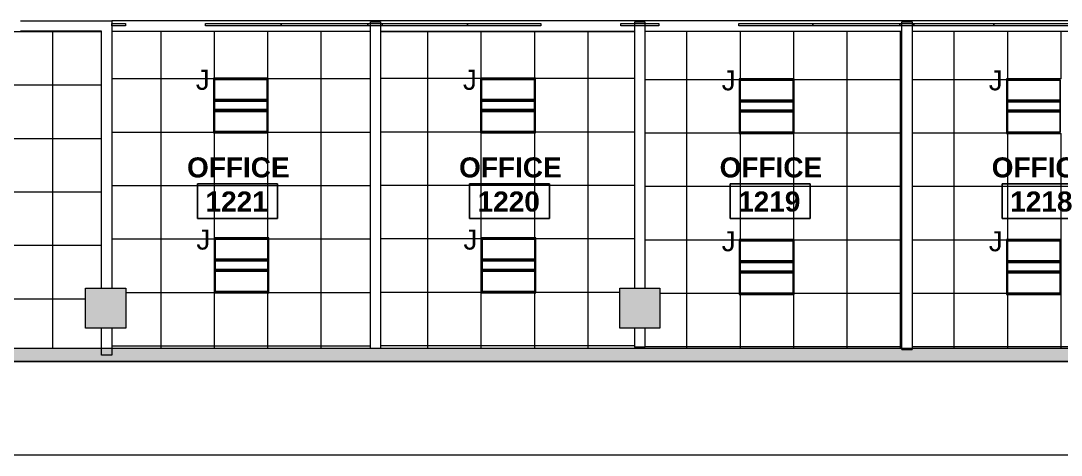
# Model space of a CAD drawing. Header units: inches. Extents: x -329 to 986, y -79 to 1436.
# Drawn here: x -22.7 to 444.7, y -61.5 to 133.6 of the extents above; entities that cross this region are included whole.
import ezdxf

# ---------------------------------------------------------------- set-up
doc = ezdxf.new("R2010")
doc.units = ezdxf.units.IN
doc.header["$LTSCALE"] = 48
doc.header["$MEASUREMENT"] = 0
for name, color, linetype, lineweight in [('A-AREA-IDEN', 1, 'Continuous', 9), ('A-CLNG', 214, 'Continuous', 13), ('A-CLNG-PATT', 214, 'Continuous', 13), ('A-GENM', 8, 'Continuous', 9), ('A-GLAZ-CURT', 8, 'Continuous', 9), ('A-WALL', 8, 'Continuous', 13), ('A-WALL-PATT', 8, 'Continuous', 13), ('E-LITE-EQPM', 4, 'Continuous', 9), ('E-LITE-EQPM-IDEN', 4, 'Continuous', 9), ('I-WALL', 8, 'Continuous', 13), ('S-COLS', 8, 'Continuous', 13)]:
    doc.layers.add(name, color=color, linetype=linetype, lineweight=lineweight)
doc.styles.add('Arial', font='arial.ttf', dxfattribs={"height": 9})
doc.styles.add('Swis721 Lt BT_B', font='', dxfattribs={"height": 9})
doc.styles.get('Swis721 Lt BT_B').set_extended_font_data('Swis721 Lt BT', bold=True)

# ---------------------------------------------------------------- blocks, each defined once
blk = doc.blocks.new('Concrete-Square-Column - 18 x 18-6977650-Level 12  RCP')
at = {"layer": 'S-COLS'}
blk.add_hatch(color=256, dxfattribs=at).paths.add_polyline_path([(9, -9), (9, 9), (-9, 9), (-9, -9), (-1.36, -9)], flags=0)
for p, q in [((-9, 9), (9, 9)), ((-9, -9), (-9, 9)), ((9, 9), (9, -9)), ((9, -9), (-9, -9))]:
    blk.add_line(p, q, dxfattribs=at)
blk = doc.blocks.new('L-Recessed-Axis-Plano - 2 X 2-4550865-Level 12  RCP')
at = {"layer": 'E-LITE-EQPM'}
for p, q in [((11.91, 11.87), (-11.91, 11.87)), ((-11.91, 11.87), (-11.91, -11.88)), ((-11.88, -11.56), (-11.88, 11.56)), ((-11.88, 11.56), (11.87, 11.56)), ((11.87, 11.56), (11.87, -11.56)), ((11.91, -11.88), (11.91, 11.87)), ((-11.88, 2.74), (11.87, 2.74)), ((11.87, 2.51), (-11.88, 2.51)), ((-11.88, 2.3), (11.87, 2.3)), ((-11.88, 2.2), (11.87, 2.2)), ((-11.88, 1.83), (11.87, 1.83)), ((-11.88, -1.83), (11.87, -1.83)), ((-11.88, -2.2), (11.87, -2.2)), ((-11.88, -2.3), (11.87, -2.3)), ((-11.88, -2.51), (11.87, -2.51)), ((-11.88, -2.74), (11.87, -2.74)), ((-11.91, -11.88), (11.91, -11.88)), ((11.87, -11.56), (-11.88, -11.56))]:
    blk.add_line(p, q, dxfattribs=at)
blk = doc.blocks.new('System Panel - Glazed-8643538-Level 12  RCP')
at = {"layer": 'A-GLAZ-CURT'}
for p, q in [((-3.05, 0.75), (-3.05, 1.75)), ((-3.05, 1.75), (3.05, 1.75)), ((3.05, 0.75), (-3.05, 0.75)), ((3.05, 1.75), (3.05, 0.75))]:
    blk.add_line(p, q, dxfattribs=at)
blk = doc.blocks.new('System Panel - Glazed-8641681-Level 12  RCP')
at = {"layer": 'A-GLAZ-CURT'}
for p, q in [((-19.5, 0.75), (-19.5, 1.75)), ((-19.5, 1.75), (19.5, 1.75)), ((19.5, 0.75), (-19.5, 0.75)), ((19.5, 1.75), (19.5, 0.75))]:
    blk.add_line(p, q, dxfattribs=at)
blk = doc.blocks.new('System Panel - Glazed-8643539-Level 12  RCP')
at = {"layer": 'A-GLAZ-CURT'}
for p, q in [((-16.95, 0.75), (-16.95, 1.75)), ((-16.95, 1.75), (16.95, 1.75)), ((16.95, 0.75), (-16.95, 0.75)), ((16.95, 1.75), (16.95, 0.75))]:
    blk.add_line(p, q, dxfattribs=at)
blk = doc.blocks.new('System Panel - Glazed-8643398-Level 12  RCP')
at = {"layer": 'A-GLAZ-CURT'}
for p, q in [((-8.5, 0.75), (-8.5, 1.75)), ((-8.5, 1.75), (8.5, 1.75)), ((8.5, 0.75), (-8.5, 0.75)), ((8.5, 1.75), (8.5, 0.75))]:
    blk.add_line(p, q, dxfattribs=at)
blk = doc.blocks.new('System Panel - Glazed-8641701-Level 12  RCP')
at = {"layer": 'A-GLAZ-CURT'}
for p, q in [((-3.25, 0.75), (-3.25, 1.75)), ((-3.25, 1.75), (3.25, 1.75)), ((3.25, 0.75), (-3.25, 0.75)), ((3.25, 1.75), (3.25, 0.75))]:
    blk.add_line(p, q, dxfattribs=at)
blk = doc.blocks.new('System Panel - Glazed-8641700-Level 12  RCP')
at = {"layer": 'A-GLAZ-CURT'}
for p, q in [((-3.125, 0.75), (-3.125, 1.75)), ((-3.125, 1.75), (3.125, 1.75)), ((3.125, 0.75), (-3.125, 0.75)), ((3.125, 1.75), (3.125, 0.75))]:
    blk.add_line(p, q, dxfattribs=at)
blk = doc.blocks.new('System Panel - Glazed-8641703-Level 12  RCP')
at = {"layer": 'A-GLAZ-CURT'}
for p, q in [((-19.125, 0.75), (-19.125, 1.75)), ((-19.125, 1.75), (19.125, 1.75)), ((19.125, 0.75), (-19.125, 0.75)), ((19.125, 1.75), (19.125, 0.75))]:
    blk.add_line(p, q, dxfattribs=at)
blk = doc.blocks.new('System Panel - Glazed-8643399-Level 12  RCP')
at = {"layer": 'A-GLAZ-CURT'}
for p, q in [((-16.47, 0.75), (-16.47, 1.75)), ((-16.47, 1.75), (16.47, 1.75)), ((16.47, 0.75), (-16.47, 0.75)), ((16.47, 1.75), (16.47, 0.75))]:
    blk.add_line(p, q, dxfattribs=at)
blk = doc.blocks.new('System Panel - Glazed-8643337-Level 12  RCP')
at = {"layer": 'A-GLAZ-CURT'}
for p, q in [((-16.65, 0.75), (-16.65, 1.75)), ((-16.65, 1.75), (16.65, 1.75)), ((16.65, 0.75), (-16.65, 0.75)), ((16.65, 1.75), (16.65, 0.75))]:
    blk.add_line(p, q, dxfattribs=at)
blk = doc.blocks.new('System Panel - Glazed-8641705-Level 12  RCP')
at = {"layer": 'A-GLAZ-CURT'}
for p, q in [((-18, 0.75), (-18, 1.75)), ((-18, 1.75), (18, 1.75)), ((18, 0.75), (-18, 0.75)), ((18, 1.75), (18, 0.75))]:
    blk.add_line(p, q, dxfattribs=at)
blk = doc.blocks.new('System Panel - Glazed-8643259-Level 12  RCP')
at = {"layer": 'A-GLAZ-CURT'}
for p, q in [((-18.55, 0.75), (-18.55, 1.75)), ((-18.55, 1.75), (18.55, 1.75)), ((18.55, 0.75), (-18.55, 0.75)), ((18.55, 1.75), (18.55, 0.75))]:
    blk.add_line(p, q, dxfattribs=at)
blk = doc.blocks.new('Generic Models 1 - Generic Models 5-8667745-Level 12  RCP')
at = {"layer": 'A-GENM'}
for p, q in [((2515.15, -386.5), (3417.13, -386.5)), ((3459.15, -428.5), (2473.15, -428.5))]:
    blk.add_line(p, q, dxfattribs=at)
blk = doc.blocks.new('Room Tag - Room Name and Number-3379422-Level 12  RCP')
at = {"layer": 'A-AREA-IDEN'}
for p, q in [((-0.1881, -0.1636), (-0.1881, -0.0018)), ((-0.1881, -0.0018), (0.1869, -0.0018)), ((0.1869, -0.0018), (-0.1881, -0.0018)), ((-0.1881, -0.0018), (-0.1881, -0.1636)), ((0.1869, -0.0018), (0.1869, -0.1636)), ((0.1869, -0.1636), (0.1869, -0.0018)), ((0.1869, -0.1636), (-0.1881, -0.1636)), ((-0.1881, -0.1636), (0.1869, -0.1636))]:
    blk.add_line(p, q, dxfattribs=at)

msp = doc.modelspace()

# ---------------------------------------------------------------- hatches: boundary and pattern name
at = {"layer": 'A-WALL-PATT'}
msp.add_hatch(color=256, dxfattribs=at).paths.add_polyline_path([(655.53, -19.47), (671.39, -19.47), (671.39, -13.47), (-224.61, -13.47), (-224.61, -19.47), (610.92, -19.47)], flags=0)

# ---------------------------------------------------------------- linework, layer by layer
at = {"layer": 'A-CLNG'}
for p, q in [((18.2, 128.91), (134.33, 128.91)), ((138.95, 128.83), (253.09, 128.83)), ((257.72, 128.97), (373.09, 128.97)), ((377.72, 128.97), (486.92, 128.97)), ((88.45, 107.82), (63.83, 107.82)), ((63.83, 107.82), (63.83, 83.25)), ((88.45, 83.25), (88.45, 107.82)), ((208.45, 107.82), (183.83, 107.82)), ((183.83, 107.82), (183.83, 83.25)), ((208.45, 83.25), (208.45, 107.82)), ((324.72, 107.57), (300.09, 107.57)), ((300.09, 107.57), (300.09, 83)), ((324.72, 83), (324.72, 107.57)), ((444.72, 107.57), (420.09, 107.57)), ((420.09, 107.57), (420.09, 83)), ((63.83, 83.25), (88.45, 83.25)), ((183.83, 83.25), (208.45, 83.25)), ((300.09, 83), (324.72, 83)), ((420.09, 83), (444.72, 83)), ((88.7, 36.07), (64.08, 36.07)), ((64.08, 36.07), (64.08, 11.5)), ((88.7, 11.5), (88.7, 36.07)), ((208.7, 36.07), (184.08, 36.07)), ((184.08, 36.07), (184.08, 11.5)), ((208.7, 11.5), (208.7, 36.07)), ((324.72, 35.32), (300.09, 35.32)), ((300.09, 35.32), (300.09, 10.75)), ((324.72, 10.75), (324.72, 35.32)), ((444.72, 35.32), (420.09, 35.32)), ((420.09, 35.32), (420.09, 10.75)), ((444.72, 10.75), (444.72, 35.32)), ((64.08, 11.5), (88.7, 11.5)), ((184.08, 11.5), (208.7, 11.5)), ((300.09, 10.75), (324.72, 10.75)), ((420.09, 10.75), (444.72, 10.75)), ((253.09, -12.97), (253.09, -13.47)), ((257.72, -13.47), (257.72, -12.97))]:
    msp.add_line(p, q, dxfattribs=at)
at = {"layer": 'A-CLNG-PATT'}
for p, q in [((-81.98, 128.78), (13.58, 128.78)), ((-8.52, 128.91), (-8.52, -13.47)), ((40.26, -13.47), (40.26, 128.91)), ((64.27, 107.82), (64.27, 128.91)), ((88.27, 107.82), (88.27, 128.91)), ((112.27, -13.47), (112.27, 128.91)), ((160.02, 128.83), (160.02, -13.47)), ((184.02, 128.83), (184.02, 107.82)), ((208.02, 128.83), (208.02, 107.82)), ((232.02, 128.83), (232.02, -13.47)), ((276.41, 128.97), (276.41, -13.47)), ((300.41, 128.97), (300.41, 107.57)), ((324.41, 128.97), (324.41, 107.57)), ((348.41, 128.97), (348.41, -13.47)), ((372.41, 128.97), (372.41, -13.47)), ((396.52, 128.97), (396.52, -13.47)), ((420.52, 128.97), (420.52, 107.57)), ((444.52, 128.97), (444.52, 107.57)), ((18.2, 107.66), (63.83, 107.66)), ((88.45, 107.66), (134.33, 107.66)), ((183.83, 107.66), (138.95, 107.66)), ((253.09, 107.66), (208.45, 107.66)), ((-224.61, 104.78), (13.58, 104.78)), ((300.09, 107.16), (257.72, 107.16)), ((373.09, 107.16), (324.72, 107.16)), ((420.09, 107.16), (377.72, 107.16)), ((-31.87, 80.78), (13.58, 80.78)), ((18.2, 83.66), (63.83, 83.66)), ((64.27, 36.07), (64.27, 83.25)), ((88.27, 36.07), (88.27, 83.25)), ((88.45, 83.66), (134.33, 83.66)), ((183.83, 83.66), (138.95, 83.66)), ((184.02, 83.25), (184.02, -13.47)), ((208.02, 83.25), (208.02, 36.07)), ((253.09, 83.66), (208.45, 83.66)), ((300.09, 83.16), (257.72, 83.16)), ((300.41, 83), (300.41, 35.32)), ((324.41, 83), (324.41, 35.32)), ((373.09, 83.16), (324.72, 83.16)), ((420.09, 83.16), (377.72, 83.16)), ((420.52, 83), (420.52, 35.32)), ((444.52, 83), (444.52, 35.32)), ((-224.61, 56.78), (13.58, 56.78)), ((18.2, 59.66), (134.33, 59.66)), ((253.09, 59.66), (138.95, 59.66)), ((373.09, 59.16), (257.72, 59.16)), ((493.33, 59.16), (377.72, 59.16)), ((-32.12, 32.78), (13.58, 32.78)), ((18.2, 35.66), (64.08, 35.66)), ((88.7, 35.66), (134.33, 35.66)), ((184.08, 35.66), (138.95, 35.66)), ((253.09, 35.66), (208.7, 35.66)), ((300.09, 35.16), (257.72, 35.16)), ((373.09, 35.16), (324.72, 35.16)), ((420.09, 35.16), (377.72, 35.16)), ((24.39, 11.66), (64.08, 11.66)), ((64.27, -13.47), (64.27, 11.5)), ((88.27, -13.47), (88.27, 11.5)), ((88.7, 11.66), (134.33, 11.66)), ((184.08, 11.66), (138.95, 11.66)), ((208.02, 11.5), (208.02, -13.47)), ((246.39, 11.66), (208.7, 11.66)), ((300.09, 11.16), (264.39, 11.16)), ((300.41, 10.75), (300.41, -13.47)), ((324.41, 10.75), (324.41, -13.47)), ((373.09, 11.16), (324.72, 11.16)), ((420.09, 11.16), (377.72, 11.16)), ((420.52, 10.75), (420.52, -13.47)), ((444.52, 10.75), (444.52, -13.47)), ((-32.12, 8.78), (6.39, 8.78)), ((18.2, -12.34), (134.33, -12.34)), ((253.09, -12.34), (138.95, -12.34)), ((373.09, -12.84), (257.72, -12.84)), ((493.33, -12.84), (377.72, -12.84))]:
    msp.add_line(p, q, dxfattribs=at)
at = {"layer": 'A-WALL'}
for p, q in [((-22.86, 133.53), (18.2, 133.53)), ((738.08, 133.6), (18.2, 133.6)), ((18.2, 133.53), (18.2, 133.6)), ((18.2, 133.53), (18.2, 13.53)), ((134.33, -13.47), (134.33, 133.1)), ((134.33, 133.1), (138.95, 133.1)), ((138.95, 133.1), (138.95, -13.47)), ((253.09, 13.53), (253.09, 133.1)), ((253.09, 133.1), (257.72, 133.1)), ((257.72, 133.1), (257.72, 13.53)), ((373.09, -13.97), (373.09, 133.1)), ((373.09, 133.1), (377.72, 133.1)), ((377.72, 133.1), (377.72, -13.97)), ((13.58, 128.91), (-22.86, 128.91)), ((13.58, 13.53), (13.58, 128.91)), ((18.2, 128.97), (134.33, 128.97)), ((138.95, 128.97), (253.09, 128.97)), ((13.58, -16.48), (13.58, -4.47)), ((18.2, -4.47), (18.2, -16.48)), ((253.09, -12.97), (253.09, -4.47)), ((257.72, -4.47), (257.72, -12.97)), ((257.72, -12.97), (253.09, -12.97)), ((373.09, -13.97), (377.72, -13.97)), ((18.2, -16.48), (13.58, -16.48))]:
    msp.add_line(p, q, dxfattribs=at)
at = {"layer": 'I-WALL'}
for p, q in [((-230.61, -13.47), (671.39, -13.47)), ((671.39, -19.47), (-224.61, -19.47))]:
    msp.add_line(p, q, dxfattribs=at)

# ---------------------------------------------------------------- block references
at = {"layer": 'A-AREA-IDEN', "xscale": 95.99999999999994, "yscale": 95.99999999999994, "zscale": 95.99999999999994}
for p in [(74.68, 60.55), (196.93, 60.55), (313.98, 60.55), (436.23, 60.55)]:
    msp.add_blockref('Room Tag - Room Name and Number-3379422-Level 12  RCP', p, dxfattribs=at)
at = {"layer": 'A-GENM'}
msp.add_blockref('Generic Models 1 - Generic Models 5-8667745-Level 12  RCP', (-2745.76, 367.03), dxfattribs=at)
at = {"layer": 'A-GLAZ-CURT', "rotation": 180}
for name, p in [('System Panel - Glazed-8643538-Level 12  RCP', (21.26, 133.1)), ('System Panel - Glazed-8643539-Level 12  RCP', (77.26, 133.1)), ('System Panel - Glazed-8641681-Level 12  RCP', (113.7, 133.1)), ('System Panel - Glazed-8641701-Level 12  RCP', (136.45, 133.1)), ('System Panel - Glazed-8641703-Level 12  RCP', (158.83, 133.1)), ('System Panel - Glazed-8643399-Level 12  RCP', (194.43, 133.1)), ('System Panel - Glazed-8643398-Level 12  RCP', (255.4, 133.1)), ('System Panel - Glazed-8643337-Level 12  RCP', (316.55, 133.1)), ('System Panel - Glazed-8641681-Level 12  RCP', (352.7, 133.1)), ('System Panel - Glazed-8641700-Level 12  RCP', (375.33, 133.1)), ('System Panel - Glazed-8641705-Level 12  RCP', (396.45, 133.1)), ('System Panel - Glazed-8643259-Level 12  RCP', (433, 133.1))]:
    msp.add_blockref(name, p, dxfattribs=at)
at = {"layer": 'E-LITE-EQPM', "extrusion": (0, 0, -1)}
for p in [(-76.14, 95.53), (-196.14, 95.53), (-312.41, 95.28), (-432.41, 95.28), (-76.39, 23.78), (-196.39, 23.78), (-312.41, 23.03), (-432.41, 23.03)]:
    msp.add_blockref('L-Recessed-Axis-Plano - 2 X 2-4550865-Level 12  RCP', p, dxfattribs=at)
at = {"layer": 'S-COLS'}
for p in [(15.39, 4.53), (255.39, 4.53)]:
    msp.add_blockref('Concrete-Square-Column - 18 x 18-6977650-Level 12  RCP', p, dxfattribs=at)

# ---------------------------------------------------------------- texts
at = {"layer": 'A-AREA-IDEN', "char_height": 9, "attachment_point": 1, "style": 'Swis721 Lt BT_B'}
for s, insert, width in [('OFFICE', (51.94, 72.26), 54.843), ('OFFICE', (174.18, 72.26), 54.843), ('OFFICE', (291.24, 72.26), 54.843), ('OFFICE', (413.49, 72.26), 54.843), ('1221', (60.27, 56.95), 33.936), ('1220', (182.52, 56.95), 33.936), ('1219', (299.57, 56.95), 33.936), ('1218', (421.82, 56.95), 33.936)]:
    msp.add_mtext(s, dxfattribs=dict(at, insert=insert, width=width))
at = {"layer": 'E-LITE-EQPM-IDEN', "char_height": 9, "width": 7.878, "attachment_point": 1, "style": 'Arial'}
for insert in [(55.9, 111.61), (175.9, 111.61), (292.17, 111.36), (412.17, 111.36), (56.15, 39.86), (176.15, 39.86), (292.17, 39.11), (412.17, 39.11)]:
    msp.add_mtext('J', dxfattribs=dict(at, insert=insert))

doc.saveas('drawing.dxf')
